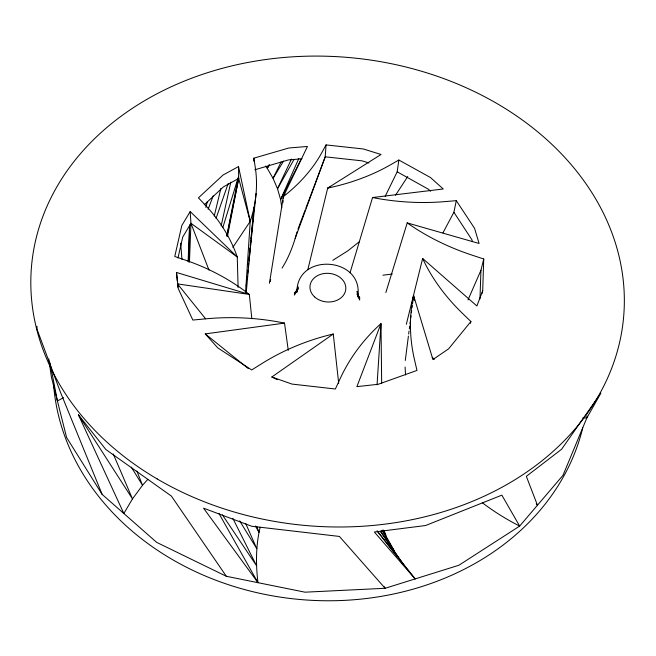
<?xml version="1.0" encoding="UTF-8"?>
<svg xmlns="http://www.w3.org/2000/svg" width="656" height="656" viewBox="0 0 656 656"><rect width="100%" height="100%" fill="white"/><g stroke="black" fill="none" stroke-linecap="round" stroke-linejoin="round"><path stroke-width="0.98" d="M188.723 262.015L189.625 225.156M481.996 293.56L482.701 290.78L483.743 258.989L472.837 255.397A190.781 133.283 11.9 0 1 407.204 222.901L385.876 292.502M479.971 298.857L480.946 270.297L483.743 258.989M189.445 262.121L190.953 223.294L190.183 211.576L237.267 256.963L238.103 287.435M188.108 261.58L189.576 225.123M377.061 384.826L380.988 323.613A239.424 199.276 24.8 0 0 339.841 379.324L335.372 389.008L291.977 384.08L271.814 377.003L333.273 334.002L338.701 383.366M245.574 292.215L250.215 221.359A206.927 150.855 -8.1 0 0 255.094 166.165L253.839 158.17L288.853 148.002L307.451 146.46L283.351 196.57L269.436 283.269M282.941 202.622L283.08 200.605M283.212 198.588L283.351 196.57L284.95 193.963M307.885 269.395L327.697 188.083L381.038 154.48L363.391 148.986L326.048 144.91L325.22 156.817L295.167 238.456C291.994 248.804 287.853 258.931 282.072 268.099M586.981 415.929L586.833 417.954L563.012 475.28L519.667 526.087L458.88 565.259L385.129 588.284L305.024 592.188L226.336 576.28L156.669 542.381L102.156 494.419L66.617 437.536L51.406 377.134L48.79 358.93M246.156 293.339L254.028 207.378L251.617 231.707M246.303 285.426L246.508 283.4M247.009 278.333L247.205 276.307M247.607 272.248L247.812 270.223M248.312 265.155L248.509 263.13M248.911 259.071L249.313 255.02M249.616 251.978L250.018 247.927M250.215 245.902L250.715 240.834M250.92 238.8L251.42 233.733M245.647 292.543L245.861 290.518M246.287 286.475L246.607 283.441M247.033 279.399L247.246 277.373M247.673 273.331L247.993 270.297M248.312 267.263L248.739 263.22M248.952 261.195L256.086 193.446M405.293 360.456L408.409 336.102M408.663 334.068L409.057 331.026M409.319 328.992L409.705 325.95M409.967 323.925L410.353 320.874M410.746 317.832L411 315.807M411.394 312.756L411.648 310.731M412.042 307.689L412.304 305.655M412.558 303.63L413.6 295.512L432.927 359.545L448.597 348.844L470.901 321.522L462.882 313.757A205.123 148.773 17 0 1 422.653 258.489L406.326 324.285M385.179 196.333L397.183 171.815L398.848 160.023L430.451 177.514L443.251 188.985L372.542 197.546L350.058 272.74M227.46 236.332L238.686 178.44L238.513 166.567L223.04 175.029L198.424 197.85L204.91 204.697A225.295 174.594 -12.8 0 1 237.267 256.963L190.953 223.294L182.696 237.16L177.981 258.021M226.763 235.939L238.185 177.989M226.919 236.078L238.686 178.44L238.382 176.989M442.956 232.839L453.903 212.265L456.281 200.662L445.506 201.564A183.336 125.845 6.9 0 1 372.542 197.546M221.121 226.033L230.805 182.163M270.231 281.514L270.666 279.587M214.233 216.037L220.883 188.444M260.161 527.268C255.799 545.366 255.717 564.258 257.972 582.676L203.54 508.154L251.732 526.251L339.406 536.436L385.129 588.284A212.626 179.129 27.1 0 1 384.006 586.546M470.45 323.342L470.901 321.522M205.861 207.452L207.386 201.531M298.07 287.787L296.922 292.207C296.471 251.617 364.392 256.89 357.733 296.865L357.143 291.412M295.167 238.456L297.004 231.953M222.81 227.599L238.079 177.965M298.267 286.811L294.306 295.02L298.291 288.763L294.355 293.035L297.275 290.46M216.037 218.423L228.149 183.59M297.98 229.116L305.147 210.092M305.868 208.19L325.22 156.817L362.137 160.851L368.918 162.975M208.116 209.223L213.2 195.882M482.701 290.78L476.871 305.967L422.653 258.489M468.007 299.899L480.946 270.297M298.816 158.506L280.604 199.572L281.801 207.681M291.461 159.08L277.513 188.739L280.604 199.572L301.358 158.834M281.145 161.909L273.052 178.317L277.513 188.739L294.027 159.441M269.149 164.754L267.279 168.395L273.052 178.317L283.605 161.048M326.048 144.91L322.121 152.094A191.987 134.529 -3.1 0 1 283.351 196.57M190.183 211.576L181.819 225.508L174.767 256.455L185.328 260.104A240.654 202.114 -15.5 0 1 249.337 294.446L251.822 318.742M269.509 164.976L267.279 168.395L265.524 166.058M395.543 195.201L407.761 176.505M232.864 247.353L250.215 221.359L238.513 166.567M147.821 479.372L142.508 485.276L132.479 498.896L123.836 513.492L78.417 414.822L105.911 449.565L171.388 496.075L226.336 576.28M204.246 204.803L223.401 186.886L238.686 178.44L250.215 221.359M359.217 241.818L347.967 250.74L332.797 260.317M398.848 160.023L390.656 164.713A183.754 126.255 1.9 0 1 327.697 188.083L330.526 186.894M63.517 397.643L57.416 401.005L50.004 362.834M254.799 169.789L288.451 159.916L301.998 158.768M333.273 334.002A246.041 222.507 19.3 0 0 261.637 363.736L251.699 369.943L217.808 347.926L205.254 333.904L284.524 323.113L288.271 350.394M382.924 275.208L392.247 274.028M407.204 222.901L479.093 243.483L474.559 228.321L456.281 200.662M177.243 281.03L176.521 272.47L249.337 294.446L177.489 283.884L177.817 286.918L177.489 283.884L205.615 318.816M271.814 377.003L277.349 379.652M397.183 171.815L428.409 189.223L430.639 191.24M205.254 333.904L248.288 368.574M432.189 357.307L434.288 359.299M377.077 530.737L415.141 578.912L374.355 532.008L425.588 525.522L501.848 495.149L519.667 526.087A197.858 156.374 22.1 0 1 482.275 502.701M357.979 295.807L359.865 298.045L357.184 294.077M415.141 578.912L401.251 561.856M377.512 531.475L396.88 556.255M536.264 503.587L537.461 505.235L526.342 476.33L561.593 449.262L600.904 393.1L586.833 417.954A183.098 138.293 16.5 0 1 582.848 417.872M380.513 531.212L403.752 565.054L380.414 531.376M222.359 514.812L256.463 565.587L232.847 518.371M453.903 212.265L471.918 239.793L472.476 241.67M78.417 414.822L132.479 498.896L113.25 453.927M382.727 530.22L393.985 550.466L381.849 530.36M239.637 520.864L256.799 548.719L245.729 523.545M131.315 467.138L142.508 485.276L136.85 471.024M255.43 525.997L258.948 532.246L256.758 526.522M218.899 513.377L257.972 582.676M383.12 529.958L385.925 535.353L384.072 530.802M357.085 294.085L359.734 300.03L357.176 291.33M102.156 494.419L60.393 392.042L37.056 329.345L36.982 326.278M190.953 223.294L208.985 270.133M414.42 300.546L413.6 295.512A223.376 171.831 21.7 0 0 414.617 360.242L416.978 370.435L378.225 384.285L356.889 386.638L380.988 323.613L381.669 383.202M176.521 272.47L178.309 288.738L192.839 320.054L204.91 318.914A246.131 224.081 -7.9 0 1 284.524 323.113M180.687 243.204L181.958 259.44M405.105 367.032L405.531 374.978M253.839 158.17L253.839 161.146M582.749 427.827A267.755 223.352 4.7 0 1 302.35 599.699A267.755 223.352 4.7 0 1 53.587 384.498M157.21 478.962A297.143 234.987 4.7 0 0 623.2 321.26A297.143 234.987 4.7 0 0 202.327 74.399A297.143 234.987 4.7 0 0 157.21 478.962M314.585 296.889A17.974 14.334 4.7 0 0 344.982 292.568A17.974 14.334 4.7 0 0 324.121 273.519A17.974 14.334 4.7 0 0 314.585 296.889"/></g></svg>
